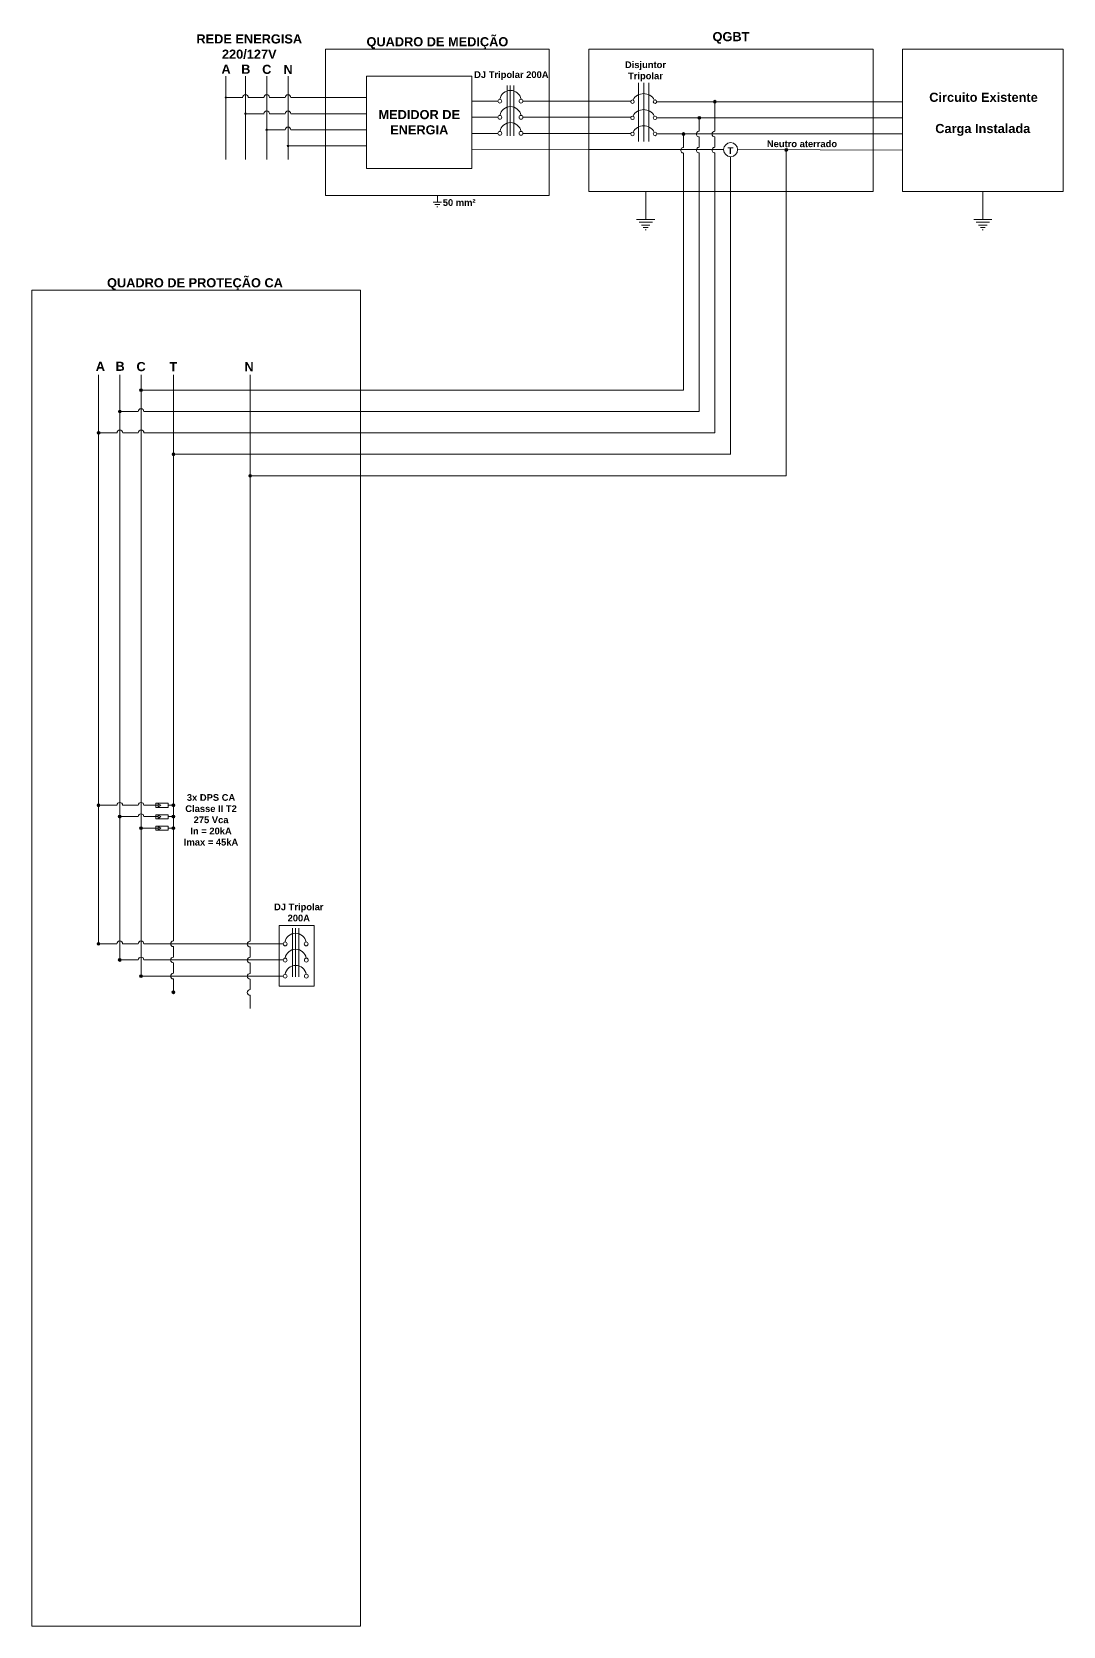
# Model space of a CAD drawing. Header units: millimetres. Extents: x 3949 to 5857, y -2081 to -943.
# Drawn here: x 5415.3 to 5488, y -1692.1 to -1579.7 of the extents above; entities that cross this region are included whole.
import ezdxf

# ---------------------------------------------------------------- set-up
doc = ezdxf.new("R2010")
doc.units = ezdxf.units.MM
doc.linetypes.add('ACAD_ISO03W100', pattern=[30, 12, -18])
doc.layers.add('DESENHO', color=7, linetype='Continuous', lineweight=0)
doc.styles.add('PDF Arial', font='arial.ttf')

msp = doc.modelspace()

# ---------------------------------------------------------------- hatches: boundary and pattern name
at = {"lineweight": 0}
h = msp.add_hatch(color=5, dxfattribs=at)
h.dxf.hatch_style = 1
h.paths.add_polyline_path([(5430.79, -1611.01, 1), (5430.59, -1611.01, 1)])
at = {"layer": 'DESENHO', "lineweight": 0}
h = msp.add_hatch(color=256, dxfattribs=at)
h.dxf.hatch_style = 1
h.paths.add_polyline_path([(5429.06, -1584.35, -1), (5428.9, -1584.35, -1)])
h = msp.add_hatch(color=256, dxfattribs=at)
h.dxf.hatch_style = 1
h.paths.add_polyline_path([(5430.44, -1585.48, -1), (5430.29, -1585.48, -1)])
h = msp.add_hatch(color=256, dxfattribs=at)
h.dxf.hatch_style = 1
h.paths.add_polyline_path([(5463.55, -1584.64, 1), (5463.35, -1584.64, 1)])
h = msp.add_hatch(color=256, dxfattribs=at)
h.dxf.hatch_style = 1
h.paths.add_polyline_path([(5462.45, -1585.78, 1), (5462.25, -1585.78, 1)])
h = msp.add_hatch(color=256, dxfattribs=at)
h.dxf.hatch_style = 1
h.paths.add_polyline_path([(5431.94, -1586.62, -1), (5431.78, -1586.62, -1)])
h = msp.add_hatch(color=256, dxfattribs=at)
h.dxf.hatch_style = 1
h.paths.add_polyline_path([(5461.34, -1586.92, 1), (5461.14, -1586.92, 1)])
h = msp.add_hatch(color=5, dxfattribs=at)
h.dxf.hatch_style = 1
h.paths.add_polyline_path([(5433.44, -1587.76, -1), (5433.28, -1587.76, -1)])
h = msp.add_hatch(color=5, dxfattribs=at)
h.dxf.hatch_style = 1
h.paths.add_polyline_path([(5468.58, -1588.04, 1), (5468.38, -1588.04, 1)])
h = msp.add_hatch(color=256, dxfattribs=at)
h.dxf.hatch_style = 1
h.paths.add_polyline_path([(5423.1, -1604.97, 1), (5422.91, -1604.97, 1)])
h = msp.add_hatch(color=256, dxfattribs=at)
h.dxf.hatch_style = 1
h.paths.add_polyline_path([(5421.61, -1606.48, 1), (5421.41, -1606.48, 1)])
h = msp.add_hatch(color=256, dxfattribs=at)
h.dxf.hatch_style = 1
h.paths.add_polyline_path([(5420.11, -1607.98, 1), (5419.91, -1607.98, 1)])
h = msp.add_hatch(color=3, dxfattribs=at)
h.dxf.hatch_style = 1
h.paths.add_polyline_path([(5425.39, -1609.49, 1), (5425.19, -1609.49, 1)])
h = msp.add_hatch(color=256, dxfattribs=at)
h.dxf.hatch_style = 1
h.paths.add_polyline_path([(5420.1, -1634.23, 1), (5419.91, -1634.23, 1)])
h = msp.add_hatch(color=256, dxfattribs=at)
h.dxf.hatch_style = 1
h.paths.add_polyline_path([(5425.18, -1634.23, 1), (5425.38, -1634.23, 1)])
h = msp.add_hatch(color=256, dxfattribs=at)
h.dxf.hatch_style = 1
h.paths.add_polyline_path([(5421.6, -1635.03, 1), (5421.41, -1635.03, 1)])
h = msp.add_hatch(color=256, dxfattribs=at)
h.dxf.hatch_style = 1
h.paths.add_polyline_path([(5423.1, -1635.84, 1), (5422.91, -1635.84, 1)])
h = msp.add_hatch(color=256, dxfattribs=at)
h.dxf.hatch_style = 1
h.paths.add_polyline_path([(5425.18, -1635.03, 1), (5425.38, -1635.03, 1)])
h = msp.add_hatch(color=256, dxfattribs=at)
h.dxf.hatch_style = 1
h.paths.add_polyline_path([(5425.18, -1635.84, 1), (5425.38, -1635.84, 1)])
h = msp.add_hatch(color=256, dxfattribs=at)
h.dxf.hatch_style = 1
h.paths.add_polyline_path([(5420.1, -1643.99, 1), (5419.9, -1643.99, 1)])
h = msp.add_hatch(color=256, dxfattribs=at)
h.dxf.hatch_style = 1
h.paths.add_polyline_path([(5421.6, -1645.13, 1), (5421.4, -1645.13, 1)])
h = msp.add_hatch(color=256, dxfattribs=at)
h.dxf.hatch_style = 1
h.paths.add_polyline_path([(5423.1, -1646.27, 1), (5422.91, -1646.27, 1)])
h = msp.add_hatch(color=3, dxfattribs=at)
h.dxf.hatch_style = 1
h.paths.add_polyline_path([(5425.38, -1647.41, 1), (5425.18, -1647.41, 1)])

# ---------------------------------------------------------------- linework, layer by layer
at = {"color": 5, "lineweight": 0}
for p, q in [((5468.47, -1611.01), (5468.47, -1588.04)), ((5430.69, -1603.9), (5430.69, -1643.81)), ((5430.69, -1611.01), (5468.47, -1611.01)), ((5430.69, -1644.94), (5430.69, -1644.2)), ((5430.69, -1646.08), (5430.69, -1645.34)), ((5430.69, -1647.22), (5430.69, -1646.48)), ((5430.69, -1647.62), (5430.69, -1648.56))]:
    msp.add_line(p, q, dxfattribs=at)
msp.add_circle((5430.69, -1611.01), 0.0994, dxfattribs=at)
for centre in [(5430.69, -1644.01), (5430.69, -1645.14), (5430.69, -1646.28), (5430.69, -1647.42)]:
    msp.add_arc(centre, 0.199, 90, 270, dxfattribs=at)
at = {"layer": 'DESENHO', "lineweight": 0}
for p, q in [((5428.98, -1582.84), (5428.98, -1588.71)), ((5430.36, -1582.84), (5430.36, -1588.71)), ((5431.86, -1582.84), (5431.86, -1588.71)), ((5448.8, -1587.05), (5448.8, -1583.49)), ((5449.03, -1587.05), (5449.03, -1583.49)), ((5449.27, -1587.05), (5449.27, -1583.49)), ((5430.17, -1584.35), (5429.06, -1584.35)), ((5430.56, -1584.35), (5431.67, -1584.35)), ((5432.06, -1584.35), (5433.17, -1584.35)), ((5433.56, -1584.35), (5438.9, -1584.35)), ((5446.32, -1584.6), (5448.16, -1584.6)), ((5449.92, -1584.6), (5457.52, -1584.6)), ((5459.35, -1584.64), (5474.48, -1584.65)), ((5463.45, -1586.72), (5463.45, -1584.74)), ((5463.45, -1585.41), (5463.45, -1586.72)), ((5476.67, -1584.65), (5474.48, -1584.65)), ((5431.67, -1585.49), (5430.36, -1585.49)), ((5433.17, -1585.49), (5432.06, -1585.49)), ((5438.9, -1585.49), (5433.56, -1585.49)), ((5448.16, -1585.74), (5446.32, -1585.74)), ((5457.52, -1585.74), (5449.92, -1585.74)), ((5459.35, -1585.78), (5476.67, -1585.78)), ((5462.35, -1586.72), (5462.35, -1585.78)), ((5433.17, -1586.62), (5431.86, -1586.62)), ((5438.9, -1586.62), (5433.56, -1586.62)), ((5446.32, -1586.87), (5448.16, -1586.87)), ((5457.52, -1586.88), (5449.92, -1586.88)), ((5459.35, -1586.91), (5476.67, -1586.91)), ((5461.24, -1587.86), (5461.24, -1586.92)), ((5462.35, -1587.85), (5462.35, -1587.12)), ((5461.24, -1604.98), (5461.24, -1588.25)), ((5462.35, -1606.48), (5462.35, -1588.25)), ((5420.01, -1643.9), (5420.01, -1603.9)), ((5421.51, -1645.03), (5421.51, -1603.9)), ((5423, -1646.17), (5423, -1603.9)), ((5423, -1604.97), (5461.24, -1604.98)), ((5421.51, -1606.48), (5422.8, -1606.47)), ((5423.2, -1606.48), (5462.35, -1606.48)), ((5421.31, -1607.98), (5420.01, -1607.98)), ((5421.71, -1607.98), (5422.81, -1607.98)), ((5423.21, -1607.98), (5463.45, -1607.98)), ((5420, -1634.23), (5421.31, -1634.23)), ((5420.1, -1634.23), (5420, -1634.23)), ((5421.7, -1634.23), (5422.81, -1634.23)), ((5423.2, -1634.23), (5424.05, -1634.23)), ((5424.92, -1634.23), (5425.38, -1634.23)), ((5421.5, -1635.03), (5422.81, -1635.03)), ((5421.6, -1635.03), (5421.5, -1635.03)), ((5423.1, -1635.84), (5423, -1635.84)), ((5423.2, -1635.03), (5424.05, -1635.03)), ((5424.92, -1635.03), (5425.38, -1635.03)), ((5424.92, -1635.84), (5425.38, -1635.84)), ((5433.67, -1646.31), (5433.67, -1642.9)), ((5433.89, -1646.31), (5433.89, -1642.9)), ((5434.12, -1646.31), (5434.12, -1642.9)), ((5420.1, -1643.99), (5420, -1643.99)), ((5421.7, -1643.99), (5422.81, -1643.99)), ((5423.2, -1643.99), (5433.02, -1644)), ((5421.6, -1645.13), (5421.5, -1645.13)), ((5421.5, -1645.13), (5422.81, -1645.13)), ((5423.2, -1645.13), (5433.03, -1645.13)), ((5423.1, -1646.27), (5423, -1646.27)), ((5423, -1646.27), (5433.03, -1646.27))]:
    msp.add_line(p, q, dxfattribs=at)
at = {"layer": 'DESENHO', "color": 5, "lineweight": 0}
for p, q in [((5433.36, -1582.84), (5433.36, -1588.71)), ((5438.9, -1587.76), (5433.36, -1587.76)), ((5446.32, -1587.99), (5454.57, -1588.01)), ((5454.57, -1588.01), (5464.07, -1588.02)), ((5465.06, -1588.02), (5476.67, -1588.05))]:
    msp.add_line(p, q, dxfattribs=at)
at = {"layer": 'DESENHO', "color": 0, "lineweight": 0}
for p, q in [((5463.45, -1587.85), (5463.45, -1587.12)), ((5463.45, -1607.98), (5463.45, -1588.25))]:
    msp.add_line(p, q, dxfattribs=at)
at = {"layer": 'DESENHO', "color": 3, "lineweight": 0}
for p, q in [((5464.56, -1588.52), (5464.56, -1590.58)), ((5464.56, -1590.58), (5464.56, -1609.5)), ((5443.85, -1592.06), (5443.93, -1592.06)), ((5443.89, -1591.72), (5443.89, -1591.26)), ((5458.53, -1593.67), (5458.61, -1593.67)), ((5482.29, -1593.67), (5482.37, -1593.67)), ((5425.28, -1643.79), (5425.29, -1603.9)), ((5425.29, -1609.49), (5464.56, -1609.49)), ((5425.28, -1644.19), (5425.28, -1644.93)), ((5425.28, -1645.33), (5425.28, -1646.07)), ((5425.28, -1646.47), (5425.28, -1647.31))]:
    msp.add_line(p, q, dxfattribs=at)
at = {"layer": 'DESENHO', "color": 3, "linetype": 'Continuous', "lineweight": 0}
for p, q in [((5458.57, -1592.95), (5458.57, -1590.97)), ((5482.33, -1592.95), (5482.33, -1590.97))]:
    msp.add_line(p, q, dxfattribs=at)
at = {"layer": 'DESENHO', "color": 18, "lineweight": 0, "true_color": 0x000000}
for p, q in [((5424.05, -1634.23), (5424.21, -1634.23)), ((5424.4, -1634.23), (5424.21, -1634.12)), ((5424.21, -1634.34), (5424.21, -1634.12)), ((5424.21, -1634.34), (5424.4, -1634.23)), ((5424.05, -1635.03), (5424.21, -1635.03)), ((5424.05, -1635.84), (5424.21, -1635.84)), ((5424.4, -1635.03), (5424.21, -1634.92)), ((5424.21, -1635.15), (5424.21, -1634.92)), ((5424.21, -1635.15), (5424.4, -1635.03)), ((5424.4, -1635.84), (5424.21, -1635.73)), ((5424.21, -1635.95), (5424.21, -1635.73)), ((5424.21, -1635.95), (5424.4, -1635.84))]:
    msp.add_line(p, q, dxfattribs=at)
at = {"layer": 'DESENHO'}
msp.add_line((5424.05, -1635.84), (5423, -1635.84), dxfattribs=at)
at = {"layer": 'DESENHO', "linetype": 'ACAD_ISO03W100', "lineweight": 0}
msp.add_line((5419.94, -1643.99), (5421.3, -1643.99), dxfattribs=at)
at = {"layer": 'DESENHO', "lineweight": 0}
for points in [[(5451.77, -1591.26), (5436.01, -1591.26), (5436.01, -1580.93), (5451.77, -1580.93)], [(5454.57, -1590.97), (5474.6, -1590.97), (5474.6, -1580.93), (5454.57, -1580.93)], [(5487.99, -1580.93), (5476.67, -1580.93), (5476.67, -1590.97), (5487.99, -1590.97)], [(5446.32, -1582.85), (5438.9, -1582.85), (5438.9, -1589.34), (5446.32, -1589.34)], [(5424.05, -1634.08), (5424.92, -1634.08), (5424.92, -1634.38), (5424.05, -1634.38)], [(5424.05, -1634.89), (5424.92, -1634.89), (5424.92, -1635.18), (5424.05, -1635.18)], [(5424.05, -1635.69), (5424.92, -1635.69), (5424.92, -1635.99), (5424.05, -1635.99)]]:
    msp.add_lwpolyline(points, close=True, dxfattribs=at)
at = {"layer": 'DESENHO', "color": 7, "lineweight": 0}
for points in [[(5458.06, -1583.3), (5458.06, -1587.45)], [(5458.43, -1583.3), (5458.43, -1587.45)], [(5458.8, -1583.3), (5458.8, -1587.45)]]:
    msp.add_lwpolyline(points, dxfattribs=at)
at = {"layer": 'DESENHO', "color": 3, "lineweight": 0}
for points in [[(5443.59, -1591.72), (5443.89, -1591.72), (5444.19, -1591.72)], [(5443.72, -1591.89), (5443.89, -1591.89), (5444.06, -1591.89)], [(5459.21, -1592.95), (5457.93, -1592.95)], [(5458.1, -1593.12), (5458.57, -1593.12), (5459.04, -1593.12)], [(5482.97, -1592.95), (5481.69, -1592.95)], [(5481.86, -1593.12), (5482.33, -1593.12), (5482.8, -1593.12)], [(5458.27, -1593.34), (5458.57, -1593.34), (5458.87, -1593.34)], [(5458.4, -1593.51), (5458.57, -1593.51), (5458.74, -1593.51)], [(5482.03, -1593.34), (5482.33, -1593.34), (5482.63, -1593.34)], [(5482.16, -1593.51), (5482.33, -1593.51), (5482.5, -1593.51)]]:
    msp.add_lwpolyline(points, dxfattribs=at)
at = {"layer": 'DESENHO'}
for points in [[(5415.31, -1597.92), (5438.46, -1597.92), (5438.46, -1692.08), (5415.31, -1692.08)], [(5432.74, -1642.71), (5435.2, -1642.71), (5435.2, -1646.98), (5432.74, -1646.98)]]:
    msp.add_lwpolyline(points, close=True, dxfattribs=at)
at = {"layer": 'DESENHO', "lineweight": 0}
for centre, radius in [((5448.29, -1584.6), 0.137), ((5449.78, -1584.6), 0.137), ((5457.64, -1584.64), 0.125), ((5459.23, -1584.64), 0.125), ((5463.45, -1584.64), 0.0994), ((5430.36, -1585.49), 0.0531), ((5448.29, -1585.74), 0.137), ((5449.78, -1585.74), 0.137), ((5457.64, -1585.78), 0.125), ((5459.23, -1585.78), 0.125), ((5462.35, -1585.78), 0.0994), ((5431.86, -1586.62), 0.0531), ((5448.29, -1586.87), 0.137), ((5449.78, -1586.87), 0.137), ((5457.64, -1586.91), 0.125), ((5459.23, -1586.91), 0.125), ((5461.24, -1586.92), 0.0994), ((5423, -1604.97), 0.0994), ((5421.51, -1606.48), 0.0994), ((5420.01, -1607.98), 0.0994), ((5420, -1634.23), 0.0994), ((5425.28, -1634.23), 0.0994), ((5421.5, -1635.03), 0.0994), ((5423, -1635.84), 0.0994), ((5425.28, -1635.03), 0.0994), ((5425.28, -1635.84), 0.0994), ((5420, -1643.99), 0.0994), ((5433.16, -1644), 0.137), ((5434.64, -1644), 0.137), ((5421.5, -1645.13), 0.0994), ((5433.16, -1645.14), 0.137), ((5434.65, -1645.14), 0.137), ((5423, -1646.27), 0.0994), ((5433.16, -1646.27), 0.137), ((5434.65, -1646.27), 0.137)]:
    msp.add_circle(centre, radius, dxfattribs=at)
at = {"layer": 'DESENHO', "color": 3, "lineweight": 0}
for centre, radius in [((5464.56, -1588.02), 0.494), ((5425.29, -1609.49), 0.0994), ((5425.28, -1647.41), 0.0994)]:
    msp.add_circle(centre, radius, dxfattribs=at)
at = {"layer": 'DESENHO', "color": 5, "lineweight": 0}
for centre, radius in [((5433.36, -1587.76), 0.0531), ((5468.48, -1588.04), 0.0994)]:
    msp.add_circle(centre, radius, dxfattribs=at)
at = {"layer": 'DESENHO', "lineweight": 0}
for centre, radius, start, end in [((5430.36, -1584.35), 0.199, 0, 180), ((5431.86, -1584.35), 0.199, 0, 180), ((5433.36, -1584.35), 0.199, 0, 180), ((5449.04, -1584.6), 0.756, 10.5037, 169.4963), ((5458.43, -1584.92), 0.852, 28.3222, 151.6778), ((5431.86, -1585.49), 0.199, 0, 180), ((5433.36, -1585.49), 0.199, 0, 180), ((5449.04, -1585.74), 0.756, 10.5037, 169.4963), ((5458.43, -1586.05), 0.852, 28.3222, 151.6778), ((5433.36, -1586.63), 0.199, 1.3758, 178.6242), ((5449.04, -1586.87), 0.756, 10.5037, 169.4963), ((5458.43, -1587.19), 0.852, 28.3222, 151.6778), ((5462.35, -1586.92), 0.199, 90, 270.0393), ((5463.45, -1586.92), 0.199, 90, 270), ((5461.24, -1588.06), 0.199, 90, 270.0393), ((5462.35, -1588.05), 0.199, 90, 270.0393), ((5463.45, -1588.05), 0.199, 90, 270.0393), ((5423, -1606.48), 0.2, 0.2967, 179.7224), ((5421.51, -1607.98), 0.2, 0.2967, 179.7224), ((5423.01, -1607.98), 0.2, 0.2967, 179.7224), ((5421.5, -1634.23), 0.199, 0, 180), ((5423, -1634.23), 0.199, 0, 180), ((5423, -1635.03), 0.199, 0, 180), ((5421.5, -1643.99), 0.199, 0, 180), ((5423, -1643.99), 0.199, 0, 180), ((5433.89, -1644.01), 0.763, 10.9358, 169.0988), ((5423, -1645.13), 0.199, 0, 180), ((5433.9, -1645.14), 0.763, 10.9358, 169.0988), ((5433.9, -1646.28), 0.763, 10.9358, 169.0988)]:
    msp.add_arc(centre, radius, start, end, dxfattribs=at)
at = {"layer": 'DESENHO', "color": 3, "lineweight": 0}
for centre in [(5425.28, -1643.99), (5425.28, -1645.13), (5425.28, -1646.27)]:
    msp.add_arc(centre, 0.2, 90.2967, 269.7224, dxfattribs=at)

# ---------------------------------------------------------------- texts
at = {"lineweight": 0, "insert": (5472.5, -1587.85), "char_height": 0.4723, "width": 5.8231, "attachment_point": 9, "style": 'PDF Arial'}
msp.add_mtext('\\pxqc;{\\fArial|b1|i0|c0|p34;Neutro aterrado}', dxfattribs=at)
at = {"color": 5, "lineweight": 0, "insert": (5430.94, -1603.64), "char_height": 0.644, "width": 9.8754, "attachment_point": 9, "style": 'PDF Arial'}
msp.add_mtext('{\\fArial|b1|i0|c0|p34;N}', dxfattribs=at)
at = {"layer": 'DESENHO', "lineweight": 0, "char_height": 0.644, "attachment_point": 9, "style": 'PDF Arial'}
for s, width, gutter_width, heights, insert in [('\\pxql;{\\fArial|b1|i0|c0|p34;QGBT}', 2.897, 25.9, [0.713], (5466.18, -1580.56)), ('\\pxqc;{\\fArial|b1|i0|c0|p34;QUADRO DE MEDIÇÃO}', 15.7613, 18.41, [2.49], (5451.77, -1580.93)), ('{\\fArial|b1|i0|c0|p34;QUADRO DE PROTEÇÃO CA}', 14.7974, 3.95, [2.7], (5433, -1597.92))]:
    msp.add_mtext_dynamic_manual_height_columns(s, width=width, gutter_width=gutter_width, heights=heights, dxfattribs=dict(at, insert=insert))
at = {"layer": 'DESENHO', "lineweight": 0, "style": 'PDF Arial'}
for s, insert, char_height, width, attachment_point in [('\\pxqc;{\\fArial|b1|i0|c0|p34;REDE ENERGISA\\P220/127V}', (5425.75, -1581.63), 0.644, 9.7574, 7), ('{\\fArial|b1|i0|c0|p34;A}', (5429.32, -1582.67), 0.644, 9.8754, 9), ('{\\fArial|b1|i0|c0|p34;B}', (5430.71, -1582.67), 0.644, 9.8754, 9), ('{\\fArial|b1|i0|c0|p34;C}', (5432.19, -1582.69), 0.644, 9.8754, 9), ('\\pxqc;{\\fArial|b1|i0|c0|p34;Disjuntor Tripolar}', (5461.05, -1583.2), 0.4723, 4.9896, 9), ('\\pxqc;{\\fArial|b1|i0|c0|p34;DJ Tripolar 200A}', (5452.12, -1583.11), 0.4723, 6.0339, 9), ('\\pxqc;{\\fArial|b1|i0|c0|p34;Circuito Existente}', (5487.32, -1584.66), 0.644, 9.8754, 9), ('\\pxqc;{\\fArial|b1|i0|c0|p34;MEDIDOR DE ENERGIA}', (5442.61, -1586.09), 0.644, 7.4245, 5), ('\\pxqc;{\\fArial|b1|i0|c0|p34;Carga Instalada}', (5488, -1587.05), 0.644, 11.3324, 9), ('{\\fArial|b1|i0|c0|p34;A}', (5420.46, -1603.61), 0.644, 9.8754, 9), ('{\\fArial|b1|i0|c0|p34;B}', (5421.85, -1603.61), 0.644, 9.8754, 9), ('{\\fArial|b1|i0|c0|p34;C}', (5423.33, -1603.64), 0.644, 9.8754, 9), ('\\pxqc;{\\fArial|b1|i0|c0|p34;3x DPS CA\\PClasse II T2\\P275 Vca\\PIn = 20kA\\PImax = 45kA}', (5430.43, -1637.07), 0.4723, 4.9896, 9), ('\\pxqc;{\\fArial|b1|i0|c0|p34;DJ Tripolar 200A}', (5436.43, -1642.42), 0.4723, 4.6226, 9)]:
    msp.add_mtext(s, dxfattribs=dict(at, insert=insert, char_height=char_height, width=width, attachment_point=attachment_point))
at = {"layer": 'DESENHO', "color": 5, "lineweight": 0, "insert": (5433.69, -1582.69), "char_height": 0.644, "width": 9.8754, "attachment_point": 9, "style": 'PDF Arial'}
msp.add_mtext('{\\fArial|b1|i0|c0|p34;N}', dxfattribs=at)
at = {"layer": 'DESENHO', "color": 3, "lineweight": 0, "insert": (5464.91, -1588.32), "char_height": 0.4734, "attachment_point": 9, "style": 'PDF Arial'}
msp.add_mtext_dynamic_manual_height_columns('\\pxqc;{\\fArial|b1|i0|c0|p34;T}', width=0.7284, gutter_width=19.04, heights=[0.524], dxfattribs=at)
at = {"layer": 'DESENHO', "color": 3, "lineweight": 0, "attachment_point": 9, "style": 'PDF Arial'}
for s, insert, char_height, width in [('{\\fArial|b1|i0|c0|p34;50 mm²}', (5446.58, -1591.99), 0.4723, 5.3936), ('{\\fArial|b1|i0|c0|p34;T}', (5425.55, -1603.64), 0.644, 9.8754)]:
    msp.add_mtext(s, dxfattribs=dict(at, insert=insert, char_height=char_height, width=width))

doc.saveas('drawing.dxf')
